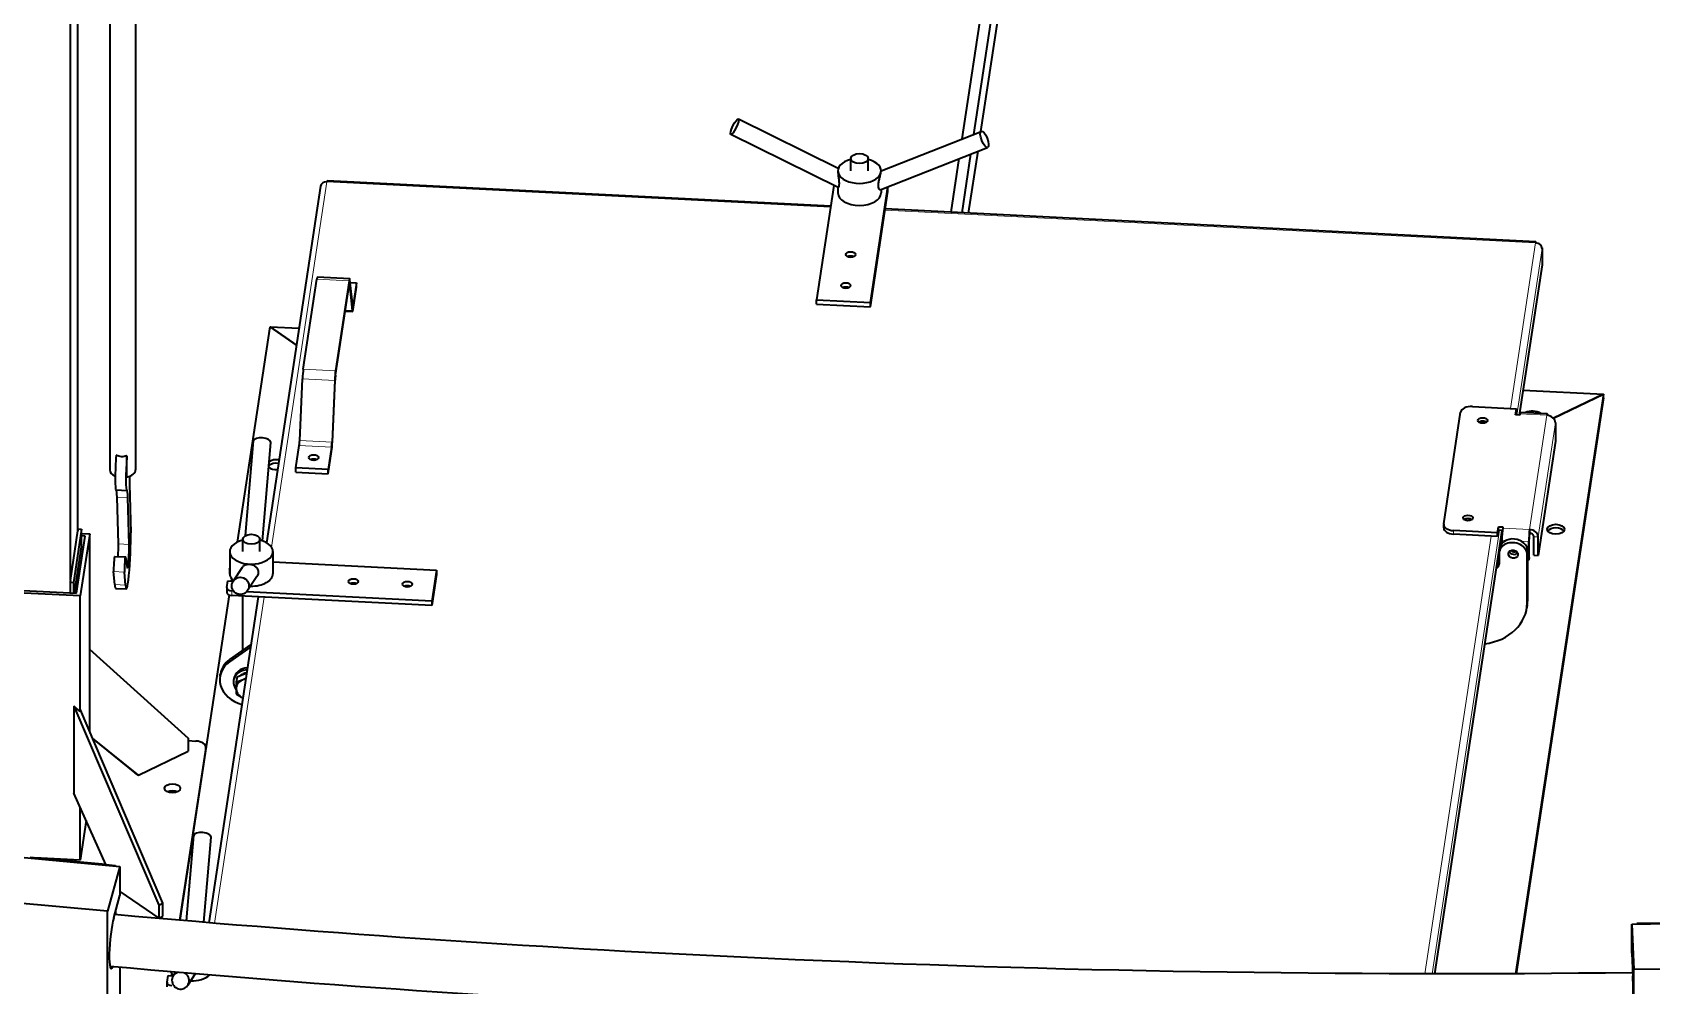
# Model space of a CAD drawing. Header units: millimetres. Extents: x 0 to 42050, y 0 to 29700.
# Drawn here: x 26012 to 26612, y 11122 to 11475 of the extents above; entities that cross this region are included whole.
import ezdxf

# ---------------------------------------------------------------- set-up
doc = ezdxf.new("R2010")
doc.units = ezdxf.units.MM
doc.header["$LTSCALE"] = 50
doc.layers.add('Visible', color=7, linetype='Continuous', lineweight=35)
doc.layers.add('Visible Narrow', color=7, linetype='Continuous', lineweight=18)

msp = doc.modelspace()

# ---------------------------------------------------------------- linework, layer by layer
at = {"layer": 'Visible', "color": 9, "true_color": 0xc0c0c0}
for p, q in [((26356.85, 11435.95), (26518.43, 12502.21)), ((26524.8, 12501.88), (26363.69, 11438.64)), ((26491.75, 12300.01), (26361.06, 11437.61)), ((26362.58, 11431.33), (26359.11, 11408.44)), ((26352.73, 11408.77), (26355.75, 11428.64)), ((26359.96, 11430.3), (26356.66, 11408.57))]:
    msp.add_line(p, q, dxfattribs=at)
at = {"layer": 'Visible'}
for p, q in [((26040.93, 11612.28), (26040.93, 11313.21)), ((26050.53, 11611.79), (26050.53, 11313.21)), ((26029.19, 11290.66), (26029.19, 11599.83)), ((26026.41, 11272.25), (26026.41, 11595.58)), ((26310.94, 11424.97), (26273.91, 11443.3)), ((26310.86, 11417.87), (26271.07, 11437.56)), ((26326.78, 11424.11), (26363.91, 11438.73)), ((26326.45, 11417.1), (26366.26, 11432.78)), ((26315.59, 11424.06), (26315.59, 11428.63)), ((26321.99, 11424.06), (26321.99, 11428.63)), ((26308.16, 11411.02), (26121.57, 11420.44)), ((26309.31, 11418.64), (26302.9, 11376.31)), ((26310.79, 11424.06), (26310.79, 11423.95)), ((26326.79, 11424.06), (26326.79, 11423.95)), ((26119.08, 11418.41), (26099.04, 11286.19)), ((26310.79, 11417.91), (26310.79, 11415.9)), ((26322.82, 11375.3), (26329.3, 11418.09)), ((26322.82, 11373.67), (26329.3, 11416.46)), ((26326.79, 11417.23), (26326.79, 11415.9)), ((26329.31, 11416.56), (26329.31, 11418.19)), ((26569.46, 11397.82), (26328.33, 11410)), ((26571.72, 11395.51), (26571.76, 11395.5)), ((26571.73, 11395.3), (26571.76, 11395.5)), ((26571.76, 11395.5), (26571.76, 11389.3)), ((26571.76, 11389.3), (26563.3, 11333.5)), ((26112.67, 11350.59), (26117.73, 11383.97)), ((26129.88, 11384.1), (26117.93, 11384.7)), ((26129.68, 11383.37), (26124.62, 11349.99)), ((26130.98, 11374.09), (26129.98, 11383.73)), ((26130.09, 11382.72), (26132.4, 11382.6)), ((26132.4, 11382.6), (26131.13, 11374.27)), ((26132.4, 11380.97), (26132.4, 11382.6)), ((26124.62, 11348.36), (26129.68, 11381.74)), ((26129.83, 11381.92), (26130.83, 11372.28)), ((26131.13, 11372.63), (26132.4, 11380.97)), ((26128.21, 11372.04), (26130.93, 11371.91)), ((26302.9, 11376.31), (26322.82, 11375.3)), ((26302.9, 11374.68), (26302.9, 11376.31)), ((26302.9, 11374.68), (26322.82, 11373.67)), ((26322.82, 11373.67), (26322.82, 11375.3)), ((26088.26, 11286.44), (26100.36, 11366.26)), ((26110.15, 11359.52), (26100.36, 11366.26)), ((26100.36, 11366.26), (26111.09, 11365.72)), ((26100.36, 11366.26), (26110.15, 11359.52)), ((26111.36, 11324.11), (26112.37, 11346.97)), ((26124.32, 11346.36), (26123.32, 11323.5)), ((26123.47, 11323.68), (26124.47, 11346.54)), ((26594.47, 11341.3), (26561.91, 11126.43)), ((26564.71, 11342.8), (26594.47, 11341.3)), ((26594.47, 11341.3), (26575.99, 11332.35)), ((26575.99, 11332.35), (26594.47, 11341.3)), ((26594.47, 11339.99), (26594.47, 11341.3)), ((26594.47, 11339.99), (26594.47, 11341.3)), ((26535.28, 11293.19), (26541.56, 11334.6)), ((26545.89, 11336.7), (26562.23, 11335.88)), ((26561.88, 11333.58), (26562.23, 11335.88)), ((26594.47, 11339.99), (26562.11, 11126.43)), ((26562.23, 11335.88), (26562.23, 11334.57)), ((26563.47, 11333.49), (26561.88, 11333.58)), ((26562.23, 11334.57), (26562.08, 11333.57)), ((26563.54, 11333.95), (26563.47, 11333.49)), ((26573.67, 11334.03), (26563.71, 11334.54)), ((26576.69, 11330.68), (26576.69, 11323.82)), ((26091.28, 11288.85), (26094.28, 11323.94)), ((26097.53, 11286.87), (26100.66, 11323.4)), ((26576.69, 11323.82), (26570.28, 11281.49)), ((26047.34, 11310.6), (26047.34, 11318.48)), ((26109.95, 11313.96), (26111.21, 11322.29)), ((26123.17, 11321.69), (26121.9, 11313.35)), ((26121.9, 11311.72), (26123.17, 11320.06)), ((26109.95, 11312.33), (26109.95, 11313.96)), ((26121.9, 11313.35), (26109.95, 11313.96)), ((26109.95, 11312.33), (26121.9, 11311.72)), ((26121.9, 11311.72), (26121.9, 11313.35)), ((26043.29, 11305.77), (26047.27, 11305.57)), ((26048.26, 11307.92), (26048.75, 11289.89)), ((26044.17, 11285.77), (26043.7, 11303.14)), ((26048.15, 11285.57), (26047.68, 11302.94)), ((26535.27, 11291.68), (26535.27, 11292.99)), ((26026.41, 11272.25), (26029.19, 11290.66)), ((26030.49, 11291.28), (26027.5, 11271.5)), ((26028.59, 11267.48), (26031.79, 11288.65)), ((26029.3, 11291.35), (26029.19, 11290.66)), ((26029.3, 11291.35), (26030.49, 11291.28)), ((26033.53, 11289.49), (26030.04, 11266.48)), ((26030.49, 11284.75), (26030.49, 11291.28)), ((26030.49, 11289.64), (26033.53, 11289.49)), ((26031.79, 11288.65), (26030.49, 11288.71)), ((26033.53, 11246.74), (26033.53, 11289.49)), ((26090.22, 11282.91), (26090.22, 11287.48)), ((26096.62, 11282.91), (26096.62, 11287.48)), ((26556.83, 11290.8), (26531.92, 11126.37)), ((26555.26, 11289.86), (26538.92, 11290.69)), ((26555.26, 11288.56), (26538.92, 11289.38)), ((26555.26, 11289.86), (26555.61, 11292.16)), ((26555.61, 11290.86), (26555.26, 11288.56)), ((26555.26, 11288.56), (26555.26, 11289.86)), ((26555.61, 11290.86), (26555.61, 11292.16)), ((26555.61, 11292.16), (26557.2, 11292.08)), ((26557.03, 11290.79), (26555.61, 11290.86)), ((26556.85, 11287.17), (26556.85, 11285.84)), ((26557.2, 11292.08), (26557.13, 11291.62)), ((26566.81, 11279.81), (26566.81, 11286.67)), ((26566.95, 11280.73), (26566.95, 11287.59)), ((26567.09, 11291.12), (26567.09, 11289.81)), ((26568.69, 11281.57), (26568.69, 11288.43)), ((26570.28, 11281.49), (26570.28, 11288.35)), ((26027.88, 11267.52), (26030.49, 11284.75)), ((26042.8, 11281.14), (26046.78, 11280.93)), ((26046.84, 11280.76), (26047.37, 11277.2)), ((26085.42, 11282.91), (26085.42, 11274.74)), ((26101.42, 11282.91), (26101.42, 11274.74)), ((26555.84, 11282.24), (26555.84, 11278.32)), ((26556.09, 11284.14), (26555.88, 11282.75)), ((26566.2, 11263.91), (26566.2, 11281.71)), ((26566.41, 11265.29), (26566.41, 11283.09)), ((26566.95, 11280.73), (26566.81, 11279.81)), ((26568.69, 11281.57), (26570.28, 11281.49)), ((26029.19, 11271.49), (26029.19, 11276.17)), ((26042.8, 11270.73), (26042.41, 11275.5)), ((26046.79, 11270.53), (26046.39, 11275.3)), ((26085.36, 11276.25), (26085.42, 11276.61)), ((26085.36, 11276.25), (26085.36, 11274.62)), ((26085.42, 11276.25), (26085.36, 11276.25)), ((26085.42, 11274.62), (26085.36, 11274.62)), ((26090.02, 11277.02), (26086.7, 11271.97)), ((26101.42, 11279.15), (26162.03, 11276.09)), ((26162.03, 11276.09), (26160.29, 11264.59)), ((26162.03, 11276.09), (26162.03, 11274.46)), ((26566.41, 11279.83), (26566.81, 11279.81)), ((25991.93, 11269.33), (26028.59, 11267.48)), ((26026.41, 11272.25), (26026.3, 11271.56)), ((26026.3, 11271.56), (26026.3, 11267.6)), ((26026.3, 11271.56), (26027.5, 11271.5)), ((26027.5, 11271.5), (26027.5, 11267.54)), ((26043.13, 11269.3), (26047.12, 11269.1)), ((26084.35, 11269.58), (26084.74, 11272.11)), ((26084.35, 11269.48), (26084.35, 11267.85)), ((26084.74, 11272.11), (26086.72, 11272.01)), ((26086.08, 11272.04), (26086.19, 11272.76)), ((26095.5, 11273.71), (26092.04, 11268.45)), ((26162.03, 11274.46), (26160.29, 11262.95)), ((26030.04, 11266.48), (25990.19, 11268.5)), ((26030.04, 11223.68), (26030.04, 11266.48)), ((26067.02, 11146.23), (26085.3, 11266.87)), ((26096.01, 11266.2), (26077.7, 11145.33)), ((26086.84, 11268.3), (26086.17, 11268.33)), ((26160.29, 11262.95), (26086.17, 11266.7)), ((26090.22, 11246.31), (26090.22, 11266.49)), ((26160.29, 11264.59), (26091.73, 11268.05)), ((26160.29, 11264.59), (26160.29, 11262.95)), ((26566.26, 11263.3), (26566.06, 11261.92)), ((26033.49, 11246.78), (26033.49, 11216.35)), ((26033.49, 11246.78), (26069.96, 11213.81)), ((26093.19, 11247.58), (26085.32, 11242.03)), ((26085.46, 11242.95), (26093.33, 11248.5)), ((26081.8, 11236.6), (26081.94, 11237.52)), ((26086.95, 11235.82), (26086.84, 11235.13)), ((26088.14, 11236.51), (26087.83, 11234.5)), ((26088.14, 11236.51), (26091.74, 11238.04)), ((26027.7, 11225.57), (26027.7, 11193.39)), ((26030.04, 11223.68), (26027.7, 11225.57)), ((26027.7, 11225.57), (26059.16, 11151.87)), ((26030.08, 11224.32), (26030.04, 11223.68)), ((26060.69, 11152.62), (26030.08, 11224.32)), ((26051.58, 11200), (26034.57, 11213.81)), ((26034.67, 11213.56), (26050.29, 11200.88)), ((26051.58, 11200), (26069.96, 11208.91)), ((26076.51, 11210.2), (26066.82, 11146.24)), ((26069.96, 11213.81), (26069.96, 11208.91)), ((26069.96, 11212.85), (26072.88, 11212.7)), ((26076.53, 11209), (26076.53, 11210.4)), ((26050.29, 11200.88), (26051.58, 11200)), ((26039.56, 11166.91), (26027.7, 11193.39)), ((26030.04, 11168.5), (26030.04, 11188.16)), ((26032.27, 11183.19), (26030.04, 11168.5)), ((26069.4, 11146.02), (26072.11, 11177.62)), ((26075.78, 11145.49), (26078.49, 11177.08)), ((26009.2, 11169.53), (26044.74, 11166.24)), ((26015.04, 11169.18), (26011.49, 11169.51)), ((26030.04, 11168.5), (26013.09, 11169.36)), ((26039.53, 11166.91), (26015.04, 11169.18)), ((26039.53, 11166.91), (26043.09, 11166.58)), ((26043.03, 11166.39), (26043.09, 11166.58)), ((26043.09, 11166.58), (26043.09, 11166.39)), ((26044.74, 11166.24), (26040.11, 11149.59)), ((26044.74, 11166.24), (26044.74, 11155.46)), ((26042.43, 11147.13), (26044.74, 11155.46)), ((26044.74, 11156.89), (26059.16, 11146.97)), ((26040.11, 11149.59), (26004.57, 11152.88)), ((26040.11, 10754.08), (26040.11, 11149.59)), ((26043.09, 11149.5), (26043.09, 11148.31)), ((26059.16, 11151.87), (26060.69, 11152.62)), ((26059.16, 11151.87), (26059.16, 11146.97)), ((26060.69, 11147.72), (26060.69, 11152.62)), ((26059.16, 11146.97), (26060.69, 11147.72)), ((26604.96, 11144.8), (26640.94, 11145.36)), ((26604.96, 11144.8), (26605.74, 11127.95)), ((26604.96, 11134.02), (26604.96, 11144.8)), ((26610.5, 11145.06), (26606.9, 11145.01)), ((26606.91, 11144.83), (26606.9, 11145.01)), ((26606.9, 11145.01), (26606.9, 11144.83)), ((26635.29, 11145.45), (26610.5, 11145.06)), ((26604.96, 11134.02), (26605.35, 11125.6)), ((26044.74, 11128.77), (26044.74, 11037.56)), ((26062.18, 11123.26), (26062.56, 11125.79)), ((26062.56, 11125.79), (26064.55, 11125.69)), ((26063.91, 11125.73), (26064.02, 11126.44)), ((26065.39, 11126.97), (26064.52, 11125.65)), ((26072.65, 11126.36), (26069.87, 11122.13)), ((26641.73, 11128.51), (26605.74, 11127.95)), ((26605.74, 10732.44), (26605.74, 11127.95)), ((26062.17, 11123.16), (26062.17, 11121.53))]:
    msp.add_line(p, q, dxfattribs=at)
at = {"layer": 'Visible', "color": 9, "true_color": 0xc0c0c0}
for major_axis, start_param, end_param in [((-3300, 0), 6.086634, 9.623125), ((-3260, 0), 0, 1.750512)]:
    msp.add_ellipse((26536.67, 12505.05), major_axis=major_axis, ratio=0.57735, start_param=start_param, end_param=end_param, dxfattribs=at)
at = {"layer": 'Visible'}
for centre, major_axis, ratio in [((26272.49, 11440.43), (-1.42, -2.87), 0.212656), ((26365.08, 11435.76), (1.17, -2.98), 0.33777), ((26318.79, 11428.63), (3.2, 0), 0.57735), ((26315.47, 11393.06), (1.8, 0), 0.57735), ((26313.73, 11381.56), (1.8, 0), 0.57735), ((26549.72, 11331.52), (-1.8, 0), 0.57735), ((26116.55, 11317.8), (-1.8, 0), 0.57735), ((26544.25, 11295.4), (-1.8, 0), 0.57735), ((26576.84, 11291.19), (3.2, 0), 0.57735), ((26093.42, 11287.48), (-3.2, 0), 0.57735), ((26561.02, 11281.98), (1.78, -0.27), 0.81339), ((26089.37, 11270.21), (2.67, -1.76), 0.990244), ((26131.27, 11271.85), (-1.8, 0), 0.57735), ((26151.2, 11270.84), (-1.8, 0), 0.57735), ((26064.2, 11195.18), (2.9, 0), 0.57735)]:
    msp.add_ellipse(centre, major_axis=major_axis, ratio=ratio, dxfattribs=at)
for centre, major_axis, ratio, start_param, end_param in [((26318.79, 11424.06), (8, 0), 0.57735, 1.982313, 7.442465), ((26121.45, 11418.05), (-2.37, 0.36), 0.81339, 4.835027, 6.283185), ((26121.45, 11418.05), (0.12, 2.4), 0.071162, 0, 0.617278), ((26318.79, 11415.9), (8, 0), 0.57735, 3.141593, 6.283185), ((26327.31, 11418.19), (2, 0), 0.57735, 6.195919, 6.309397), ((26327.31, 11416.56), (2, 0), 0.57735, 6.195919, 6.283185), ((26569.34, 11395.42), (0.12, 2.4), 0.071162, 5.661094, 6.900463), ((26569.34, 11395.42), (2.37, -0.36), 0.81339, 0.122638, 1.693435), ((26315.47, 11391.43), (1.8, 0), 0.57735, 0.903785, 2.237807), ((26315.47, 11391.43), (-1.8, 0), 0.57735, 4.045378, 5.3794), ((26117.73, 11380.71), (0.2, 3.99), 0.071162, 0, 0.617278), ((26129.68, 11380.11), (0.2, 3.99), 0.071162, 5.853266, 6.900463), ((26129.68, 11380.11), (0.1, 2), 0.071162, 5.853266, 6.900463), ((26313.73, 11379.92), (1.8, 0), 0.57735, 0.903785, 2.237807), ((26313.73, 11379.92), (-1.8, 0), 0.57735, 4.045378, 5.3794), ((26131.13, 11375.9), (-0.2, -3.99), 0.071162, 5.853266, 6.900463), ((26131.13, 11375.9), (-0.1, -2), 0.071162, 5.853266, 6.900463), ((26112.67, 11347.33), (-0.2, -3.99), 0.071162, 3.758871, 4.806068), ((26124.62, 11346.72), (0.2, 3.99), 0.071162, 0.617278, 1.664476), ((26124.62, 11346.72), (-0.1, -2), 0.071162, 3.758871, 4.806068), ((26545.54, 11334.4), (-4, 0), 0.57735, 4.625123, 6.195919), ((26568.42, 11330.75), (-5.14, 0.78), 0.81339, 4.254905, 5.41515), ((26549.72, 11330.22), (1.8, 0), 0.57735, 0.679674, 2.461919), ((26549.72, 11330.22), (-1.8, 0), 0.57735, 3.821266, 5.603511), ((26563.54, 11331.34), (0.16, 3.2), 0.071162, 0, 0.617278), ((26573.51, 11330.84), (0.16, 3.2), 0.071162, 5.661094, 6.900463), ((26573.51, 11330.84), (3.16, -0.48), 0.81339, 0.122638, 1.693435), ((26097.47, 11323.67), (-3.19, 0.27), 0.439818, 3.141593, 6.283185), ((26111.21, 11323.93), (-0.1, -2), 0.071162, 0.617278, 1.664476), ((26123.17, 11323.32), (-0.2, -3.99), 0.071162, 0.617278, 1.664476), ((26123.17, 11323.32), (0.1, 2), 0.071162, 3.758871, 4.806068), ((26043.74, 11314.76), (-0.45, -8.99), 0.071162, 4.265041, 6.283185), ((26047.72, 11314.56), (-0.45, -8.99), 0.071162, 4.265041, 6.329484), ((26102.65, 11315.14), (3.2, 0), 0.57735, 1.239431, 2.524011), ((26116.55, 11316.16), (1.8, 0), 0.57735, 0.903785, 2.237807), ((26116.55, 11316.16), (-1.8, 0), 0.57735, 4.045378, 5.3794), ((26045.73, 11313.21), (-4.8, 0), 0.57735, 0, 0.95696), ((26045.73, 11313.21), (4.8, 0), 0.57735, 5.054898, 6.283185), ((26047.72, 11314.56), (-0.2, -3.99), 0.071162, 6.112446, 6.494834), ((26049.11, 11315.26), (-0.5, -9.99), 0.071162, 5.173218, 5.541116), ((26102.65, 11315.14), (-3.2, 0), 0.57735, 0.518793, 1.727629), ((26102.65, 11313.83), (-3.2, 0), 0.57735, 4.444081, 5.734225), ((26042.84, 11295.8), (0.5, 9.99), 0.071162, 5.541116, 6.219361), ((26046.83, 11295.6), (0.5, 9.99), 0.071162, 5.541116, 6.329484), ((26539.27, 11292.99), (-4, 0), 0.57735, 6.195919, 7.766715), ((26544.25, 11294.1), (1.8, 0), 0.57735, 0.679674, 2.461919), ((26544.25, 11294.1), (-1.8, 0), 0.57735, 3.821266, 5.603511), ((26047.72, 11281.08), (-0.61, -11.98), 0.071162, 5.793733, 8.682708), ((26093.42, 11282.91), (8, 0), 0.57735, 1.982313, 7.442465), ((26539.27, 11291.68), (-4, 0), 0.57735, 0, 1.48353), ((26561.23, 11283.36), (5.14, -0.78), 0.81339, 0.122638, 3.141593), ((26557.13, 11289.01), (-0.16, -3.2), 0.071162, 3.758871, 5.329667), ((26567.09, 11288.51), (0.16, 3.2), 0.071162, 0.617278, 2.188074), ((26567.09, 11288.51), (0.08, 1.6), 0.071162, 0.617278, 2.188074), ((26567.09, 11288.51), (3.16, -0.48), 0.81339, 0.122638, 1.693435), ((26567.09, 11288.51), (1.58, -0.24), 0.81339, 0.122638, 1.693435), ((26576.84, 11289.88), (3.2, 0), 0.57735, 0.361367, 2.780226), ((26042.64, 11278.14), (0.15, 3), 0.071162, 0, 2.65214), ((26043.74, 11282.1), (0.25, 4.99), 0.071162, 4.508542, 5.541116), ((26046.63, 11277.94), (0.15, 3), 0.071162, 5.940532, 8.935326), ((26047.72, 11281.9), (-0.25, -4.99), 0.071162, 5.940532, 8.682708), ((26561.02, 11281.98), (5.14, -0.78), 0.81339, 0.122638, 3.264231), ((26561.23, 11283.36), (-1.78, 0.27), 0.81339, 0.496995, 2.644598), ((26561.23, 11283.36), (1.78, -0.27), 0.81339, 3.638588, 5.78619), ((26561.37, 11284.28), (1.78, -0.27), 0.81339, 4.060013, 5.364765), ((26093.42, 11274.74), (-8, 0), 0.57735, 0, 0.598231), ((26093.42, 11274.74), (8, 0), 0.57735, 4.678027, 6.283185), ((26553.45, 11278.44), (2.37, -0.36), 0.81339, 5.382257, 6.405824), ((26553.66, 11279.82), (2.37, -0.36), 0.81339, 5.382257, 5.984409), ((26043.74, 11281.28), (-0.61, -11.98), 0.071162, 5.793733, 6.283185), ((26086.35, 11269.48), (-2, 0), 0.57735, 6.195919, 7.766715), ((26131.27, 11270.22), (1.8, 0), 0.57735, 0.903785, 2.237807), ((26131.27, 11270.22), (-1.8, 0), 0.57735, 4.045378, 5.3794), ((26151.2, 11269.21), (1.8, 0), 0.57735, 0.903785, 2.237807), ((26151.2, 11269.21), (-1.8, 0), 0.57735, 4.045378, 5.3794), ((26086.35, 11267.85), (-2, 0), 0.57735, 0, 1.48353), ((26546.28, 11264.92), (19.77, -3), 0.81339, 5.046385, 6.405824), ((26546.49, 11266.3), (19.77, -3), 0.81339, 0, 0.122638), ((26092.88, 11234.92), (-11.07, 1.68), 0.81339, 5.579644, 7.711671), ((26093.02, 11235.84), (-11.07, 1.68), 0.81339, 5.579644, 6.283185), ((26092.77, 11234.23), (-5.93, 0.9), 0.81339, 4.980335, 6.996858), ((26092.88, 11234.92), (-5.93, 0.9), 0.81339, 4.980335, 6.283185), ((26092.43, 11231.93), (-4.58, 0.69), 0.81339, 5.062593, 7.503777), ((26092.77, 11234.23), (-4.58, 0.69), 0.81339, 5.117637, 5.599615), ((26072.53, 11210.4), (4, 0), 0.57735, 6.195919, 7.766715), ((26064.2, 11192.56), (-2.9, 0), 0.57735, 4.036667, 5.388111), ((26075.3, 11177.35), (-3.19, 0.27), 0.439818, 3.141593, 6.283185), ((26042.43, 11138.64), (-0.96, -10.36), 0.12943, 3.763083, 6.670616), ((26071.25, 11128.42), (-8, 0), 0.57735, 0.28356, 0.598231), ((26067.2, 11123.89), (-2.67, 1.76), 0.990244, 5.617732, 11.093941), ((26071.25, 11128.42), (-8, 0), 0.57735, 1.536435, 2.569044), ((26605.35, 11117.1), (0.16, -10.4), 0.02191, 5.89617, 8.809128), ((26064.17, 11123.16), (-2, 0), 0.57735, 6.195919, 7.766715)]:
    msp.add_ellipse(centre, major_axis=major_axis, ratio=ratio, start_param=start_param, end_param=end_param, dxfattribs=at)
for points, knots in [([(26310.79, 11423.95), (26310.79, 11423.78), (26310.79, 11423.6), (26310.83, 11423), (26310.89, 11422.53), (26311, 11421.63), (26311.07, 11421.12), (26311.17, 11420.15), (26311.2, 11419.68), (26311.2, 11418.94), (26311.18, 11418.61), (26311.08, 11418.11), (26311, 11417.96), (26310.91, 11417.87), (26310.88, 11417.86), (26310.86, 11417.87)], [1.54267, 1.54267, 1.54267, 1.54267, 1.694843, 1.694843, 2.022068, 2.022068, 2.378652, 2.378652, 2.735236, 2.735236, 3.057187, 3.057187, 3.379138, 3.379138, 3.530816, 3.530816, 3.530816, 3.530816]), ([(26325.81, 11418.55), (26325.81, 11418.94), (26325.86, 11419.4), (26326.01, 11420.37), (26326.12, 11420.87), (26326.33, 11421.75), (26326.45, 11422.21), (26326.59, 11422.82), (26326.64, 11423.01), (26326.71, 11423.35), (26326.74, 11423.5), (26326.77, 11423.75), (26326.78, 11423.86), (26326.79, 11423.94), (26326.79, 11423.94), (26326.79, 11423.95)], [0, 0, 0, 0, 0.356584, 0.356584, 0.713168, 0.713168, 1.040393, 1.040393, 1.204005, 1.204005, 1.367618, 1.367618, 1.53123, 1.53123, 1.54267, 1.54267, 1.54267, 1.54267]), ([(26326.45, 11417.1), (26326.38, 11417.07), (26326.31, 11417.08), (26326.12, 11417.19), (26326.01, 11417.36), (26325.85, 11417.87), (26325.81, 11418.2), (26325.81, 11418.55)], [4.3833747, 4.3833747, 4.3833747, 4.3833747, 4.5808717, 4.5808717, 4.9028228, 4.9028228, 5.224774, 5.224774, 5.224774, 5.224774]), ([(26047.34, 11318.48), (26047.29, 11318.46), (26047.24, 11318.44), (26046.89, 11318.31), (26046.57, 11318.22), (26045.94, 11318.12), (26045.62, 11318.1), (26045.01, 11318.13), (26044.69, 11318.18), (26044.08, 11318.35), (26043.78, 11318.46), (26043.45, 11318.63), (26043.4, 11318.65), (26043.36, 11318.68)], [10.60436, 10.60436, 10.60436, 10.60436, 10.64289, 10.64289, 10.874701, 10.874701, 11.106513, 11.106513, 11.338324, 11.338324, 11.570136, 11.570136, 11.608665, 11.608665, 11.608665, 11.608665]), ([(26090.02, 11277.02), (26090.16, 11277.23), (26090.32, 11277.41), (26090.75, 11277.78), (26091.08, 11277.98), (26091.66, 11278.17), (26091.86, 11278.22), (26092.29, 11278.28), (26092.5, 11278.29), (26092.94, 11278.26), (26093.16, 11278.23), (26093.59, 11278.13), (26093.8, 11278.06), (26094.39, 11277.81), (26094.74, 11277.58), (26095.3, 11277.07), (26095.54, 11276.74), (26095.88, 11276.01), (26095.97, 11275.62), (26095.97, 11274.88), (26095.89, 11274.49), (26095.67, 11273.98), (26095.59, 11273.84), (26095.5, 11273.71)], [0.483002, 0.483002, 0.483002, 0.483002, 0.713168, 0.713168, 1.040393, 1.040393, 1.204005, 1.204005, 1.367618, 1.367618, 1.53123, 1.53123, 1.694843, 1.694843, 2.022068, 2.022068, 2.378652, 2.378652, 2.735236, 2.735236, 3.057187, 3.057187, 3.177673, 3.177673, 3.177673, 3.177673]), ([(26605.29, 11126.79), (26498.44, 11125.48), (26391.47, 11127.24), (26203.88, 11135.72), (26123.08, 11141.15), (26042.76, 11148.34)], [4.5386434, 4.5386434, 4.5386434, 4.5386434, 4.6380856, 4.6380856, 4.7137116, 4.7137116, 4.7137116, 4.7137116]), ([(26605.58, 11107.48), (26498.34, 11106.16), (26390.98, 11107.92), (26202.72, 11116.43), (26121.64, 11121.88), (26041.03, 11129.1)], [4.5386269, 4.5386269, 4.5386269, 4.5386269, 4.6380856, 4.6380856, 4.713714, 4.713714, 4.713714, 4.713714])]:
    msp.add_open_spline(points, degree=3, knots=knots, dxfattribs=at)
for points, weights in [([(26087.83, 11234.5), (26087.79, 11232.04), (26087.83, 11230.13)], [1, 1.15470053838, 1]), ([(26091.42, 11235.92), (26089.69, 11235.07), (26087.83, 11234.5)], [1.05033716817, 1.12306099699, 1]), ([(26087.83, 11230.13), (26089.15, 11229.26), (26090.32, 11228.67)], [1, 1.08478455629, 1.07663574518])]:
    msp.add_rational_spline(points, weights, degree=2, dxfattribs=at)
at = {"layer": 'Visible Narrow'}
for p, q in [((26121.45, 11420.01), (26100.92, 11284.52)), ((26308.09, 11410.58), (26121.45, 11420.01)), ((26329.3, 11416.46), (26329.3, 11418.09)), ((26569.34, 11397.38), (26328.26, 11409.56)), ((26560.03, 11335.99), (26569.34, 11397.38)), ((26571.73, 11395.3), (26562.37, 11333.55)), ((26129.68, 11383.37), (26117.73, 11383.97)), ((26129.68, 11381.74), (26129.68, 11383.37)), ((26129.98, 11383.73), (26129.83, 11381.92)), ((26129.83, 11381.92), (26129.71, 11381.92)), ((26128.27, 11372.4), (26130.83, 11372.28)), ((26130.83, 11372.28), (26130.98, 11374.09)), ((26130.96, 11374.28), (26131.13, 11374.27)), ((26131.13, 11374.27), (26131.13, 11372.63)), ((26124.32, 11346.36), (26112.37, 11346.97)), ((26112.67, 11350.59), (26124.62, 11349.99)), ((26124.62, 11349.99), (26124.62, 11348.36)), ((26124.47, 11346.54), (26124.32, 11346.36)), ((26573.51, 11333.45), (26563.54, 11333.95)), ((26573.51, 11333.45), (26567.09, 11291.12)), ((26576.69, 11330.68), (26570.28, 11288.35)), ((26111.36, 11324.11), (26123.32, 11323.5)), ((26123.32, 11323.5), (26123.47, 11323.68)), ((26123.17, 11321.69), (26111.21, 11322.29)), ((26123.17, 11320.06), (26123.17, 11321.69)), ((26047.68, 11302.94), (26043.7, 11303.14)), ((26528.27, 11126.38), (26552.87, 11288.68)), ((26555.9, 11290.84), (26530.98, 11126.37)), ((26538.92, 11289.38), (26538.92, 11290.69)), ((26556.85, 11287.17), (26558.47, 11287.09)), ((26557.13, 11291.62), (26567.09, 11291.12)), ((26563.99, 11286.81), (26566.81, 11286.67)), ((26566.81, 11286.67), (26566.95, 11287.59)), ((26570.28, 11288.35), (26568.69, 11288.43)), ((26044.17, 11285.77), (26048.15, 11285.57)), ((26566.41, 11283.09), (26566.2, 11281.71)), ((26042.41, 11275.5), (26046.39, 11275.3)), ((26042.8, 11270.73), (26046.79, 11270.53)), ((26098.13, 11266.09), (26079.8, 11145.15)), ((26086.17, 11268.33), (26086.17, 11266.7)), ((26566.41, 11265.29), (26566.2, 11263.91)), ((26085.32, 11242.03), (26085.46, 11242.95)), ((26076.51, 11210.2), (26076.51, 11208.9)), ((26015.04, 11169.18), (26014.99, 11168.99)), ((26039.48, 11166.72), (26039.53, 11166.91)), ((26610.5, 11145.06), (26610.51, 11144.89))]:
    msp.add_line(p, q, dxfattribs=at)

doc.saveas('drawing.dxf')
